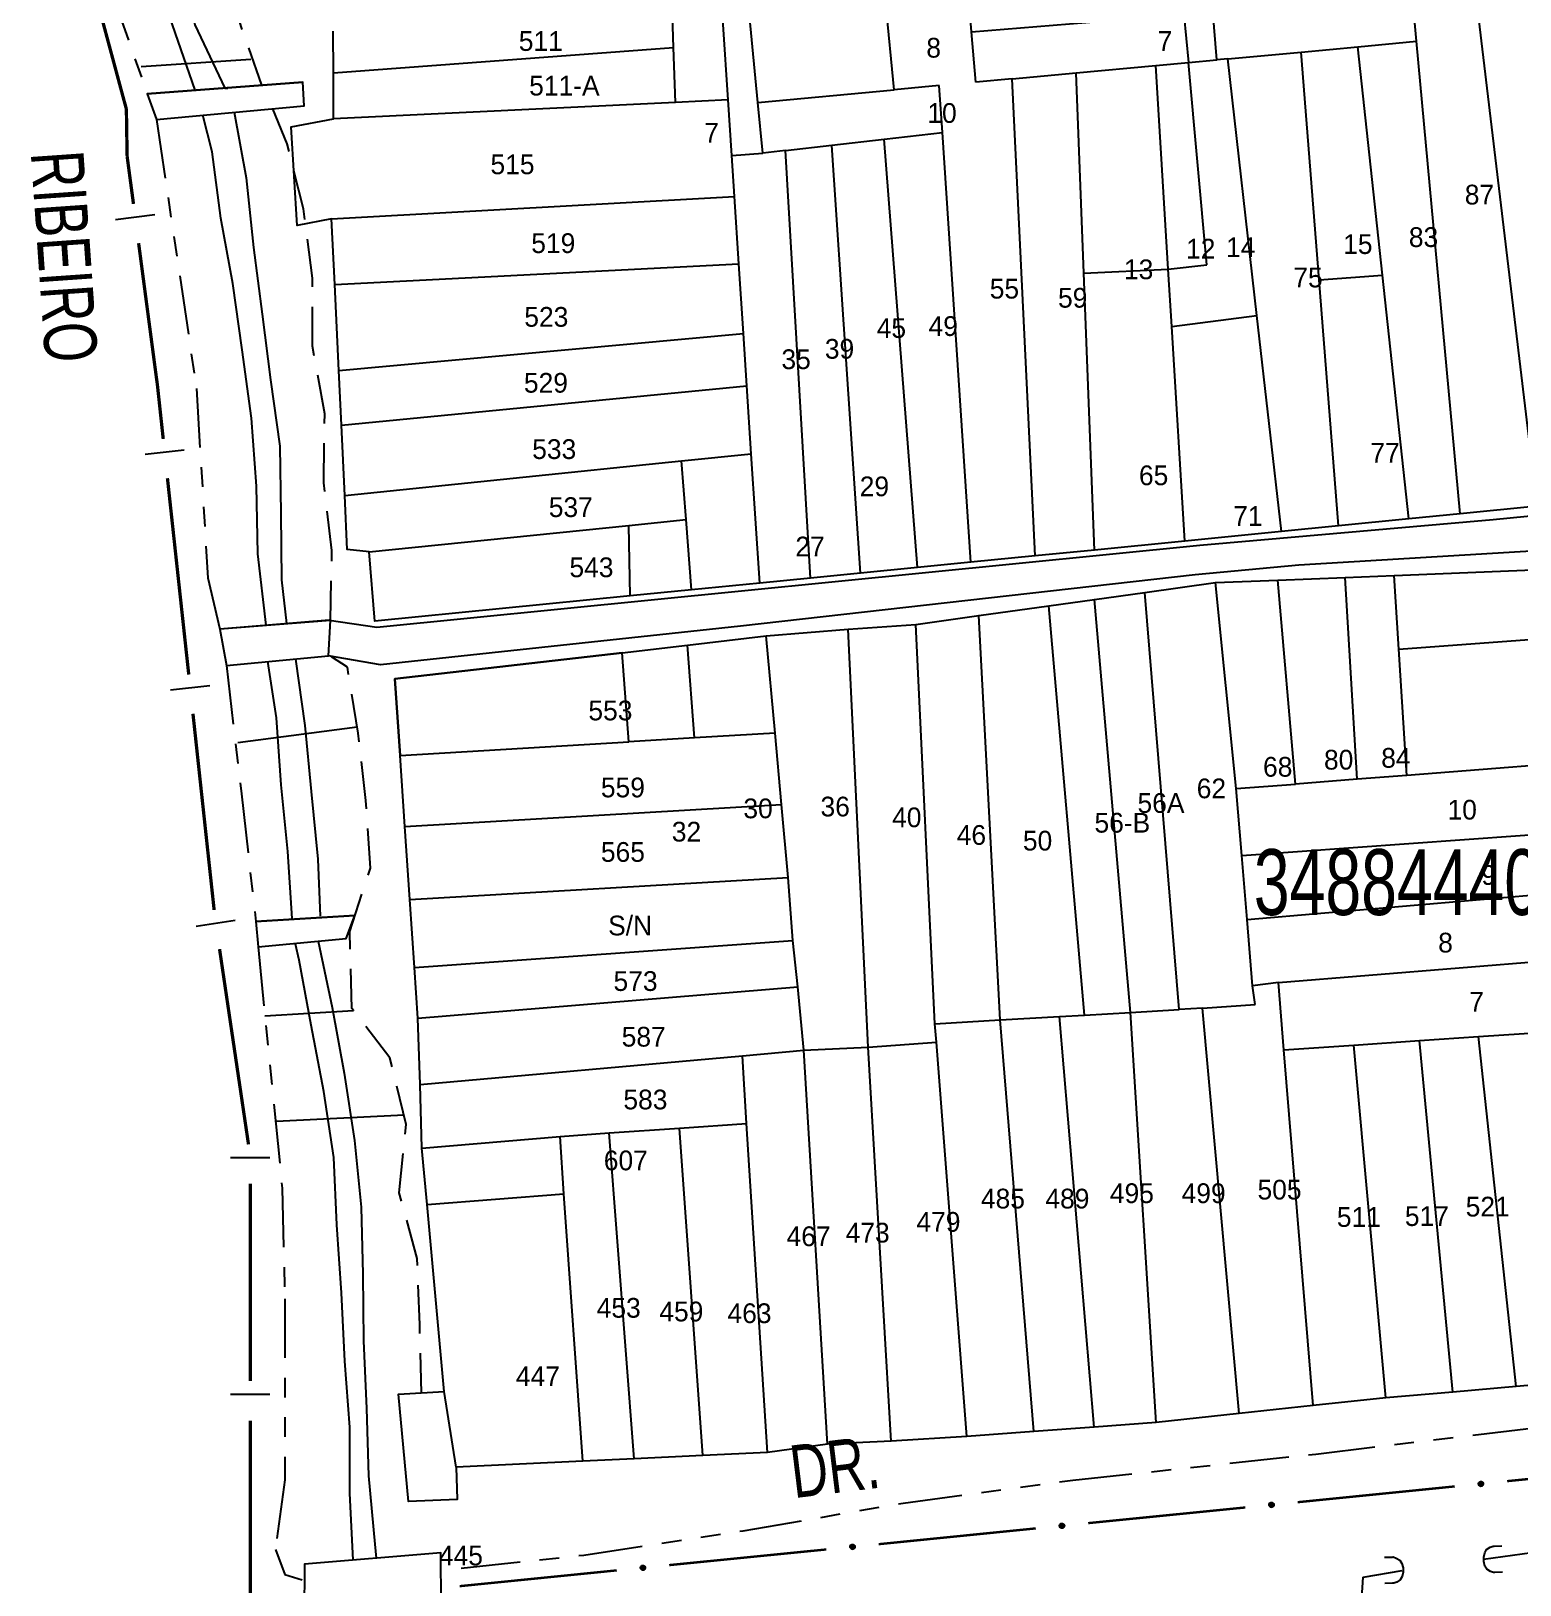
# Model space of a CAD drawing. Extents: x 203851 to 204958, y 4839055 to 4839989.
# Drawn here: x 204033.3 to 204146.5, y 4839282 to 4839400 of the extents above; entities that cross this region are included whole.
import ezdxf
from ezdxf.enums import TextEntityAlignment as Align

# ---------------------------------------------------------------- set-up
doc = ezdxf.new("R2010")
doc.units = 0
doc.header["$LTSCALE"] = 1.5
doc.header["$MEASUREMENT"] = 0
for name, pattern in [('TRACO_05', [11, 7, -1, 0.5, -1, 0.5, -1]), ('TRACO_15', [3, 2, -1]), ('TRACO_25', [8, 3, -1, 1, -1, 1, -1])]:
    doc.linetypes.add(name, pattern=pattern)
for name, color, linetype in [('CD_MALHA_LOTES', 7, 'CONTINUOUS'), ('CD_TXT_QUADRA', 2, 'CONTINUOUS'), ('HD-CURSO-PERENE', 170, 'CONTINUOUS'), ('HD-VALAS-DRENOS', 170, 'CONTINUOUS'), ('LM-LIM-SETORES-BAIRROS', 250, 'CONTINUOUS'), ('RU-QUADRA', 210, 'CONTINUOUS'), ('SV-BUEIRO-VALA', 7, 'CONTINUOUS'), ('SV-CAMINHO-TRILHA', 20, 'CONTINUOUS'), ('SV-EIXO-RUA-PAV', 20, 'CONTINUOUS'), ('SV-ESTIVAS', 7, 'CONTINUOUS'), ('SV-PONTE-BUEIRO', 251, 'CONTINUOUS'), ('SV-RUA-NAO-PAV', 7, 'CONTINUOUS'), ('SV-RUA-PAVIM', 7, 'CONTINUOUS'), ('SV-TXT-RUA-N-PAV', 7, 'CONTINUOUS'), ('SV-TXT-RUA-PAV', 7, 'CONTINUOUS'), ('Th_NmrPort', 1, 'CONTINUOUS')]:
    doc.layers.add(name, color=color, linetype=linetype)
doc.styles.add('ARIAL', font='ARIAL.SHX')

# ---------------------------------------------------------------- blocks, each defined once
blk = doc.blocks.new('COD120', base_point=(204091.84, 4839277.8))
at = {"layer": 'SV-PONTE-BUEIRO'}
blk.add_lwpolyline([(204090.84, 4839276.4), (204090.84, 4839276.983333), (204090.84, 4839277.070833), (204090.923333, 4839277.304167), (204091.09, 4839277.566667), (204091.34, 4839277.7125), (204091.673333, 4839277.8), (204092.006667, 4839277.8), (204092.34, 4839277.7125), (204092.59, 4839277.566667), (204092.756667, 4839277.304167), (204092.84, 4839277.070833), (204092.84, 4839276.983333), (204092.84, 4839276.4)], dxfattribs=at)

msp = doc.modelspace()

# ---------------------------------------------------------------- linework, layer by layer
at = {"layer": 'CD_MALHA_LOTES', "linetype": 'Continuous', "flags": 128}
for points in [[(204086.3, 4839394.81), (204085.55, 4839406.28)], [(204104.8, 4839399.98), (204104.57, 4839402.77)], [(204138.61, 4839399.26), (204138.27, 4839402.92)], [(204147.78, 4839363.93), (204143.06, 4839403.35)], [(204082.16, 4839398.79), (204082.05, 4839401.98)], [(204098.91, 4839395.58), (204098.29, 4839402.11)], [(204123.45, 4839397.85), (204123.14, 4839401.58)], [(204088.56, 4839394.62), (204087.92, 4839401.23)], [(204104.8, 4839399.98), (204120.93, 4839401.3)], [(204120.93, 4839401.3), (204121.29, 4839397.65)], [(204056.3, 4839396.87), (204056.29, 4839400.04)], [(204105.12, 4839396.16), (204104.8, 4839399.98)], [(204134.16, 4839398.84), (204138.61, 4839399.26)], [(204141.93, 4839363.35), (204138.61, 4839399.26)], [(204056.3, 4839396.87), (204082.16, 4839398.79)], [(204082.31, 4839394.61), (204082.16, 4839398.79)], [(204121.29, 4839397.65), (204123.45, 4839397.85)], [(204124.27, 4839397.93), (204123.45, 4839397.85)], [(204124.27, 4839397.93), (204129.85, 4839398.44)], [(204126.48, 4839378.43), (204124.27, 4839397.93)], [(204129.85, 4839398.44), (204134.16, 4839398.84)], [(204131.21, 4839381.13), (204129.85, 4839398.44)], [(204136.04, 4839381.48), (204134.16, 4839398.84)], [(204056.31, 4839393.36), (204056.3, 4839396.87)], [(204107.88, 4839396.41), (204112.74, 4839396.86)], [(204112.74, 4839396.86), (204118.81, 4839397.42)], [(204113.33, 4839381.63), (204112.74, 4839396.86)], [(204118.81, 4839397.42), (204121.29, 4839397.65)], [(204119.74, 4839381.94), (204118.81, 4839397.42)], [(204122.68, 4839382.28), (204121.29, 4839397.65)], [(204088.56, 4839394.62), (204098.91, 4839395.58)], [(204102.33, 4839395.9), (204098.91, 4839395.58)], [(204102.58, 4839392.33), (204102.33, 4839395.9)], [(204107.88, 4839396.41), (204105.12, 4839396.16)], [(204109.62, 4839360.16), (204107.88, 4839396.41)], [(204082.31, 4839394.61), (204056.31, 4839393.36)], [(204086.3, 4839394.81), (204082.31, 4839394.61)], [(204086.57, 4839390.59), (204086.3, 4839394.81)], [(204088.93, 4839390.76), (204088.56, 4839394.62)], [(204053.1, 4839392.75), (204056.31, 4839393.36)], [(204053.55, 4839385.26), (204053.1, 4839392.75)], [(204098.17, 4839391.82), (204102.58, 4839392.33)], [(204104.74, 4839359.67), (204102.58, 4839392.33)], [(204086.57, 4839390.59), (204088.93, 4839390.76)], [(204090.65, 4839390.96), (204088.93, 4839390.76)], [(204090.65, 4839390.96), (204094.18, 4839391.37)], [(204092.55, 4839358.47), (204090.65, 4839390.96)], [(204094.18, 4839391.37), (204098.17, 4839391.82)], [(204096.37, 4839358.85), (204094.18, 4839391.37)], [(204100.69, 4839359.27), (204098.17, 4839391.82)], [(204086.78, 4839387.47), (204086.57, 4839390.59)], [(204056.17, 4839385.77), (204086.78, 4839387.47)], [(204087.11, 4839382.36), (204086.78, 4839387.47)], [(204056.17, 4839385.77), (204053.55, 4839385.26)], [(204056.4, 4839380.77), (204056.17, 4839385.77)], [(204056.4, 4839380.77), (204087.11, 4839382.36)], [(204087.46, 4839377.05), (204087.11, 4839382.36)], [(204113.33, 4839381.63), (204119.74, 4839381.94)], [(204114.15, 4839360.6), (204113.33, 4839381.63)], [(204119.74, 4839381.94), (204122.68, 4839382.28)], [(204120.01, 4839377.58), (204119.74, 4839381.94)], [(204131.21, 4839381.13), (204136.04, 4839381.48)], [(204138.03, 4839362.97), (204136.04, 4839381.48)], [(204056.71, 4839374.24), (204056.4, 4839380.77)], [(204132.68, 4839362.44), (204131.21, 4839381.13)], [(204120.01, 4839377.58), (204126.48, 4839378.43)], [(204128.35, 4839362.01), (204126.48, 4839378.43)], [(204056.71, 4839374.24), (204087.46, 4839377.05)], [(204087.72, 4839373.08), (204087.46, 4839377.05)], [(204121, 4839361.28), (204120.01, 4839377.58)], [(204056.91, 4839370.08), (204056.71, 4839374.24)], [(204056.91, 4839370.08), (204087.72, 4839373.08)], [(204088.06, 4839367.92), (204087.72, 4839373.08)], [(204057.16, 4839364.75), (204056.91, 4839370.08)], [(204057.16, 4839364.75), (204082.75, 4839367.38)], [(204082.75, 4839367.38), (204088.06, 4839367.92)], [(204083.1, 4839362.91), (204082.75, 4839367.38)], [(204088.7, 4839358.09), (204088.06, 4839367.92)], [(204057.36, 4839360.64), (204057.16, 4839364.75)], [(204147.78, 4839363.93), (204141.93, 4839363.35)], [(204059.01, 4839360.47), (204078.76, 4839362.47)], [(204078.76, 4839362.47), (204083.1, 4839362.91)], [(204078.85, 4839357.11), (204078.76, 4839362.47)], [(204083.52, 4839357.57), (204083.1, 4839362.91)], [(204132.68, 4839362.44), (204128.35, 4839362.01)], [(204138.03, 4839362.97), (204132.68, 4839362.44)], [(204141.93, 4839363.35), (204138.03, 4839362.97)], [(204121, 4839361.28), (204114.15, 4839360.6)], [(204128.35, 4839362.01), (204121, 4839361.28)], [(204059.01, 4839360.47), (204057.36, 4839360.64)], [(204059.45, 4839355.19), (204059.01, 4839360.47)], [(204109.62, 4839360.16), (204104.74, 4839359.67)], [(204114.15, 4839360.6), (204109.62, 4839360.16)], [(204100.69, 4839359.27), (204096.37, 4839358.85)], [(204104.74, 4839359.67), (204100.69, 4839359.27)], [(204136.91, 4839358.67), (204153.69, 4839359.34)], [(204088.7, 4839358.09), (204083.52, 4839357.57)], [(204092.55, 4839358.47), (204088.7, 4839358.09)], [(204096.37, 4839358.85), (204092.55, 4839358.47)], [(204117.96, 4839357.38), (204123.33, 4839358.13)], [(204123.33, 4839358.13), (204128.08, 4839358.32)], [(204124.92, 4839342.48), (204123.33, 4839358.13)], [(204128.08, 4839358.32), (204133.18, 4839358.52)], [(204129.41, 4839342.82), (204128.08, 4839358.32)], [(204133.18, 4839358.52), (204136.91, 4839358.67)], [(204134.1, 4839343.18), (204133.18, 4839358.52)], [(204137.26, 4839353.08), (204136.91, 4839358.67)], [(204078.85, 4839357.11), (204059.45, 4839355.19)], [(204083.52, 4839357.57), (204078.85, 4839357.11)], [(204110.66, 4839356.36), (204114.13, 4839356.85)], [(204114.13, 4839356.85), (204117.96, 4839357.38)], [(204116.87, 4839325.47), (204114.13, 4839356.85)], [(204120.57, 4839325.69), (204117.96, 4839357.38)], [(204100.57, 4839354.95), (204105.36, 4839355.62)], [(204105.36, 4839355.62), (204110.66, 4839356.36)], [(204106.98, 4839324.9), (204105.36, 4839355.62)], [(204113.37, 4839325.27), (204110.66, 4839356.36)], [(204089.19, 4839354.07), (204095.42, 4839354.59)], [(204095.42, 4839354.59), (204100.57, 4839354.95)], [(204096.95, 4839322.83), (204095.42, 4839354.59)], [(204102.02, 4839324.61), (204100.57, 4839354.95)], [(204137.26, 4839353.08), (204154.01, 4839354.3)], [(204078.24, 4839352.8), (204083.21, 4839353.37)], [(204083.21, 4839353.37), (204089.19, 4839354.07)], [(204083.75, 4839346.33), (204083.21, 4839353.37)], [(204089.87, 4839346.69), (204089.19, 4839354.07)], [(204137.87, 4839343.47), (204137.26, 4839353.08)], [(204078.24, 4839352.8), (204060.98, 4839350.81)], [(204078.75, 4839346.03), (204078.24, 4839352.8)], [(204060.98, 4839350.81), (204061.37, 4839345)], [(204061.37, 4839345), (204078.75, 4839346.03)], [(204083.75, 4839346.33), (204078.75, 4839346.03)], [(204089.87, 4839346.69), (204083.75, 4839346.33)], [(204090.36, 4839341.27), (204089.87, 4839346.69)], [(204061.74, 4839339.59), (204061.37, 4839345)], [(204154.63, 4839344.79), (204137.87, 4839343.47)], [(204124.92, 4839342.48), (204129.41, 4839342.82)], [(204125.34, 4839337.39), (204124.92, 4839342.48)], [(204134.1, 4839343.18), (204129.41, 4839342.82)], [(204137.87, 4839343.47), (204134.1, 4839343.18)], [(204061.74, 4839339.59), (204090.36, 4839341.27)], [(204090.86, 4839335.72), (204090.36, 4839341.27)], [(204062.12, 4839334.06), (204061.74, 4839339.59)], [(204125.34, 4839337.39), (204154.96, 4839339.53)], [(204125.75, 4839332.53), (204125.34, 4839337.39)], [(204062.12, 4839334.06), (204090.86, 4839335.72)], [(204091.22, 4839330.93), (204090.86, 4839335.72)], [(204125.75, 4839332.53), (204155.25, 4839335.06)], [(204062.47, 4839328.89), (204062.12, 4839334.06)], [(204126.16, 4839327.49), (204125.75, 4839332.53)], [(204062.47, 4839328.89), (204091.22, 4839330.93)], [(204091.59, 4839327.42), (204091.22, 4839330.93)], [(204128.12, 4839327.73), (204155.58, 4839329.98)], [(204062.73, 4839325.02), (204062.47, 4839328.89)], [(204062.73, 4839325.02), (204091.59, 4839327.42)], [(204092.06, 4839322.59), (204091.59, 4839327.42)], [(204128.12, 4839327.73), (204126.16, 4839327.49)], [(204126.35, 4839326.06), (204126.16, 4839327.49)], [(204128.53, 4839322.63), (204128.12, 4839327.73)], [(204122.36, 4839325.79), (204126.35, 4839326.06)], [(204062.89, 4839319.99), (204062.73, 4839325.02)], [(204102.02, 4839324.61), (204106.98, 4839324.9)], [(204106.98, 4839324.9), (204111.49, 4839325.16)], [(204109.53, 4839293.62), (204106.98, 4839324.9)], [(204111.49, 4839325.16), (204113.37, 4839325.27)], [(204114.11, 4839293.96), (204111.49, 4839325.16)], [(204113.37, 4839325.27), (204116.87, 4839325.47)], [(204116.87, 4839325.47), (204120.57, 4839325.69)], [(204118.84, 4839294.31), (204116.87, 4839325.47)], [(204122.36, 4839325.79), (204120.57, 4839325.69)], [(204125.14, 4839294.99), (204122.36, 4839325.79)], [(204102.14, 4839323.21), (204102.02, 4839324.61)], [(204138.85, 4839323.33), (204143.33, 4839323.63)], [(204143.33, 4839323.63), (204148.34, 4839323.97)], [(204146.18, 4839297.04), (204143.33, 4839323.63)], [(204087.38, 4839322.17), (204092.06, 4839322.59)], [(204092.06, 4839322.59), (204096.95, 4839322.83)], [(204093.84, 4839292.66), (204092.06, 4839322.59)], [(204096.95, 4839322.83), (204102.14, 4839323.21)], [(204098.69, 4839292.9), (204096.95, 4839322.83)], [(204104.44, 4839293.25), (204102.14, 4839323.21)], [(204128.53, 4839322.63), (204133.85, 4839322.99)], [(204130.75, 4839295.59), (204128.53, 4839322.63)], [(204133.85, 4839322.99), (204138.85, 4839323.33)], [(204136.28, 4839296.19), (204133.85, 4839322.99)], [(204141.38, 4839296.62), (204138.85, 4839323.33)], [(204062.89, 4839319.99), (204087.38, 4839322.17)], [(204087.7, 4839317.03), (204087.38, 4839322.17)], [(204063.03, 4839315.16), (204062.89, 4839319.99)], [(204077.25, 4839316.31), (204082.61, 4839316.68)], [(204082.61, 4839316.68), (204087.7, 4839317.03)], [(204084.38, 4839291.8), (204082.61, 4839316.68)], [(204089.29, 4839292.03), (204087.7, 4839317.03)], [(204063.03, 4839315.16), (204073.53, 4839316.05)], [(204073.53, 4839316.05), (204077.25, 4839316.31)], [(204073.81, 4839311.68), (204073.53, 4839316.05)], [(204079.15, 4839291.55), (204077.25, 4839316.31)], [(204063.43, 4839310.87), (204063.03, 4839315.16)], [(204063.43, 4839310.87), (204073.81, 4839311.68)], [(204075.25, 4839291.37), (204073.81, 4839311.68)], [(204064.73, 4839296.67), (204063.43, 4839310.87)], [(204061.24, 4839296.46), (204064.73, 4839296.67)], [(204062.02, 4839288.31), (204061.24, 4839296.46)], [(204065.62, 4839290.92), (204064.73, 4839296.67)], [(204141.38, 4839296.62), (204136.28, 4839296.19)], [(204146.18, 4839297.04), (204141.38, 4839296.62)], [(204150.57, 4839297.42), (204146.18, 4839297.04)], [(204130.75, 4839295.59), (204125.14, 4839294.99)], [(204136.28, 4839296.19), (204130.75, 4839295.59)], [(204114.11, 4839293.96), (204109.53, 4839293.62)], [(204118.84, 4839294.31), (204114.11, 4839293.96)], [(204125.14, 4839294.99), (204118.84, 4839294.31)], [(204098.69, 4839292.9), (204093.84, 4839292.66)], [(204104.44, 4839293.25), (204098.69, 4839292.9)], [(204109.53, 4839293.62), (204104.44, 4839293.25)], [(204084.38, 4839291.8), (204079.15, 4839291.55)], [(204089.29, 4839292.03), (204084.38, 4839291.8)], [(204093.84, 4839292.66), (204089.29, 4839292.03)], [(204075.25, 4839291.37), (204065.62, 4839290.92)], [(204065.62, 4839290.92), (204065.7, 4839288.46)], [(204079.15, 4839291.55), (204075.25, 4839291.37)], [(204065.7, 4839288.46), (204062.02, 4839288.31)]]:
    msp.add_lwpolyline(points, dxfattribs=at)
at = {"layer": 'HD-CURSO-PERENE', "linetype": 'Continuous'}
for points in [[(204036.81, 4839439, 2.5), (204040.13, 4839435.25, 2.5), (204042.32, 4839431.52, 2.5), (204042.36, 4839426.42, 2.5), (204042.66, 4839421.03, 2.5), (204042.8, 4839415.75, 2.5), (204043.62, 4839410.75, 2.5), (204044.71, 4839405.58, 2.5), (204045.77, 4839400.51, 2.5), (204048.05, 4839395.71, 2.5), (204048.27, 4839395.71, 2.5)], [(204045.8, 4839395.54, 2.5), (204044.08, 4839400.5, 2.5), (204042.52, 4839405.29, 2.5), (204041.89, 4839410.3, 2.5), (204041.25, 4839415.46, 2.5), (204040.82, 4839420.71, 2.5), (204040.56, 4839425.81, 2.5), (204040.03, 4839430.97, 2.5), (204038.96, 4839433.97, 2.5), (204036.92, 4839435.84, 2.5)], [(204051.19, 4839354.89, 2.37), (204050.56, 4839360.32, 2.37), (204050.47, 4839365.45, 2.37), (204050.08, 4839370.62, 2.37), (204049.36, 4839375.82, 2.37), (204048.65, 4839380.85, 2.37), (204047.75, 4839385.83, 2.37), (204047.09, 4839390.86, 2.37), (204046.37, 4839393.65, 2.37)], [(204048.76, 4839393.87, 2.37), (204049.67, 4839388.88, 2.37), (204050.23, 4839383.59, 2.37), (204050.89, 4839378.52, 2.37), (204051.51, 4839373.54, 2.37), (204052.23, 4839368.5, 2.37), (204052.3, 4839363.37, 2.37), (204052.36, 4839358.33, 2.37), (204052.75, 4839355.01, 2.37)], [(204053.17, 4839332.6, 2.37), (204052.85, 4839337.7, 2.37), (204052.34, 4839342.75, 2.37), (204051.97, 4839347.86, 2.37), (204051.33, 4839352.13, 2.37)], [(204053.41, 4839352.32, 2.37), (204054.14, 4839347.27, 2.37), (204054.61, 4839342.25, 2.37), (204055.13, 4839337.1, 2.37), (204055.29, 4839332.77, 2.37)], [(204057.8, 4839283.88, 2.37), (204057.54, 4839288.9, 2.37), (204057.55, 4839293.96, 2.37), (204057.16, 4839298.96, 2.37), (204056.91, 4839304.17, 2.37), (204056.57, 4839309.33, 2.37), (204056.33, 4839314.45, 2.37), (204055.57, 4839319.45, 2.37), (204054.6, 4839324.5, 2.37), (204053.7, 4839329.45, 2.37), (204053.43, 4839330.66, 2.37)], [(204055.14, 4839330.87, 2.37), (204056.2, 4839325.84, 2.37), (204057.13, 4839320.85, 2.37), (204057.91, 4839315.74, 2.37), (204058.42, 4839310.67, 2.37), (204058.53, 4839305.58, 2.37), (204058.59, 4839300.52, 2.37), (204058.83, 4839295.37, 2.37), (204058.97, 4839290.26, 2.37), (204059.44, 4839285.07, 2.37), (204059.56, 4839283.99, 2.37)]]:
    msp.add_polyline3d(points, dxfattribs=at)
at = {"layer": 'HD-VALAS-DRENOS', "linetype": 'TRACO_05'}
for points in [[(204143.71, 4839283.93, 3.12), (204148.84, 4839284.62, 3.12), (204153.66, 4839283.06, 3.12), (204155.55, 4839283.12, 3.12)], [(204134.38, 4839279.8, 3.12), (204134.56, 4839282.55, 3.12), (204137.51, 4839283.07, 3.12)]]:
    msp.add_polyline3d(points, dxfattribs=at)
at = {"layer": 'LM-LIM-SETORES-BAIRROS', "const_width": 0.25}
for points in [[(204038.55, 4839401.59), (204040.37, 4839394.84)], [(204040.37, 4839394.84), (204040.57, 4839394.11)], [(204040.57, 4839394.11), (204040.62, 4839390.86)], [(204040.62, 4839390.86), (204040.63, 4839390.49)], [(204040.63, 4839390.49), (204041.11, 4839386.9)], [(204041.5, 4839383.92), (204042.81, 4839374.01)], [(204042.81, 4839374.01), (204042.93, 4839373.13)], [(204042.93, 4839373.13), (204043.37, 4839369.04)], [(204043.69, 4839366.06), (204045.31, 4839351.14)], [(204045.63, 4839348.16), (204047.24, 4839333.25)], [(204047.65, 4839330.28), (204049.85, 4839315.44)], [(204049.98, 4839312.45), (204049.98, 4839297.45)], [(204049.98, 4839294.45), (204049.98, 4839280.45)]]:
    msp.add_lwpolyline(points, dxfattribs=at)
at = {"layer": 'LM-LIM-SETORES-BAIRROS'}
for points in [[(204039.75, 4839385.71), (204042.72, 4839386.1)], [(204041.99, 4839367.88), (204044.97, 4839368.21)], [(204043.92, 4839349.99), (204046.91, 4839350.31)], [(204045.87, 4839332.03), (204048.84, 4839332.48)], [(204048.48, 4839314.45), (204051.48, 4839314.45)], [(204048.48, 4839296.45), (204051.48, 4839296.45)]]:
    msp.add_lwpolyline(points, dxfattribs=at)
at = {"layer": 'RU-QUADRA', "linetype": 'Continuous', "flags": 128}
for points in [[(204120.93, 4839401.3), (204121.29, 4839397.65), (204123.45, 4839397.85), (204123.14, 4839401.58)], [(204147.78, 4839363.93), (204141.93, 4839363.35), (204138.03, 4839362.97), (204132.68, 4839362.44), (204128.35, 4839362.01), (204121, 4839361.28), (204114.15, 4839360.6), (204109.62, 4839360.16), (204104.74, 4839359.67), (204100.69, 4839359.27), (204096.37, 4839358.85), (204092.55, 4839358.47), (204088.7, 4839358.09), (204083.52, 4839357.57), (204078.85, 4839357.11), (204059.45, 4839355.19), (204059.01, 4839360.47), (204057.36, 4839360.64), (204057.16, 4839364.75), (204056.91, 4839370.08), (204056.71, 4839374.24), (204056.4, 4839380.77), (204056.17, 4839385.77), (204053.55, 4839385.26), (204053.1, 4839392.75), (204056.31, 4839393.36), (204056.3, 4839396.87), (204056.29, 4839400.04)], [(204150.57, 4839297.42), (204146.18, 4839297.04), (204141.38, 4839296.62), (204136.28, 4839296.19), (204130.75, 4839295.59), (204125.14, 4839294.99), (204118.84, 4839294.31), (204114.11, 4839293.96), (204109.53, 4839293.62), (204104.44, 4839293.25), (204098.69, 4839292.9), (204093.84, 4839292.66), (204089.29, 4839292.03), (204084.38, 4839291.8), (204079.15, 4839291.55), (204075.25, 4839291.37), (204065.62, 4839290.92), (204065.7, 4839288.46), (204062.02, 4839288.31), (204061.24, 4839296.46), (204064.73, 4839296.67), (204063.43, 4839310.87), (204063.03, 4839315.16), (204062.89, 4839319.99), (204062.73, 4839325.02), (204062.47, 4839328.89), (204062.12, 4839334.06), (204061.74, 4839339.59), (204061.37, 4839345), (204060.98, 4839350.81), (204078.24, 4839352.8), (204083.21, 4839353.37), (204089.19, 4839354.07), (204095.42, 4839354.59), (204100.57, 4839354.95), (204105.36, 4839355.62), (204110.66, 4839356.36), (204114.13, 4839356.85), (204117.96, 4839357.38), (204123.33, 4839358.13), (204128.08, 4839358.32), (204133.18, 4839358.52), (204136.91, 4839358.67), (204153.69, 4839359.34)]]:
    msp.add_lwpolyline(points, dxfattribs=at)
at = {"layer": 'SV-CAMINHO-TRILHA', "linetype": 'TRACO_15'}
for points in [[(204050.86, 4839395.92, 3.83), (204049.16, 4839400.78, 3.83), (204047.01, 4839407.88, 3.83)], [(204056.08, 4839355.26, 3.83), (204056.19, 4839360.57, 3.83), (204055.57, 4839365.72, 3.83), (204055.64, 4839370.94, 3.83), (204054.72, 4839376.09, 3.83), (204054.71, 4839381.26, 3.83), (204054.04, 4839386.52, 3.83), (204052.78, 4839391.47, 3.83), (204051.69, 4839394.14, 3.83)], [(204063.01, 4839296.57, 3.83), (204062.86, 4839301.75, 3.83), (204062.68, 4839306.78, 3.83), (204061.31, 4839311.75, 3.83), (204061.84, 4839316.96, 3.83), (204060.59, 4839322.01, 3.83), (204057.71, 4839325.77, 3.83), (204057.54, 4839331.61, 3.83), (204059.12, 4839336.44, 3.83), (204058.77, 4839341.56, 3.83), (204058.18, 4839346.69, 3.83), (204057.37, 4839351.69, 3.83), (204056.17, 4839352.48, 3.83)]]:
    msp.add_polyline3d(points, dxfattribs=at)
at = {"layer": 'SV-EIXO-RUA-PAV', "const_width": 0.18}
for points in [[(204145.5, 4839289.85), (204157.44, 4839291.04)], [(204129.58, 4839288.25), (204141.52, 4839289.45)], [(204113.66, 4839286.66), (204125.6, 4839287.85)], [(204097.74, 4839285.06), (204109.68, 4839286.26)], [(204081.82, 4839283.47), (204093.76, 4839284.66)], [(204065.9, 4839281.87), (204077.84, 4839283.07)]]:
    msp.add_lwpolyline(points, dxfattribs=at)
at = {"layer": 'SV-EIXO-RUA-PAV'}
for points in [[(204143.36, 4839289.74), (204143.39, 4839289.78), (204143.42, 4839289.81), (204143.46, 4839289.82), (204143.49, 4839289.83), (204143.53, 4839289.83), (204143.56, 4839289.82), (204143.6, 4839289.8), (204143.64, 4839289.77), (204143.66, 4839289.74), (204143.68, 4839289.7), (204143.69, 4839289.67), (204143.69, 4839289.63), (204143.68, 4839289.6), (204143.66, 4839289.56), (204143.63, 4839289.52), (204143.59, 4839289.5), (204143.56, 4839289.48), (204143.53, 4839289.48), (204143.49, 4839289.48), (204143.45, 4839289.48), (204143.42, 4839289.5), (204143.38, 4839289.53), (204143.35, 4839289.57), (204143.34, 4839289.6), (204143.33, 4839289.63), (204143.33, 4839289.67), (204143.34, 4839289.71), (204143.36, 4839289.74)], [(204127.44, 4839288.15), (204127.47, 4839288.19), (204127.5, 4839288.21), (204127.54, 4839288.23), (204127.57, 4839288.23), (204127.61, 4839288.23), (204127.64, 4839288.23), (204127.68, 4839288.21), (204127.72, 4839288.18), (204127.74, 4839288.14), (204127.76, 4839288.11), (204127.77, 4839288.07), (204127.77, 4839288.04), (204127.76, 4839288), (204127.74, 4839287.96), (204127.71, 4839287.93), (204127.67, 4839287.9), (204127.64, 4839287.89), (204127.61, 4839287.88), (204127.57, 4839287.88), (204127.53, 4839287.89), (204127.5, 4839287.91), (204127.46, 4839287.94), (204127.43, 4839287.97), (204127.42, 4839288), (204127.41, 4839288.04), (204127.41, 4839288.07), (204127.42, 4839288.11), (204127.44, 4839288.15)], [(204111.52, 4839286.55), (204111.55, 4839286.59), (204111.58, 4839286.62), (204111.62, 4839286.63), (204111.65, 4839286.64), (204111.69, 4839286.64), (204111.72, 4839286.63), (204111.76, 4839286.61), (204111.8, 4839286.58), (204111.82, 4839286.55), (204111.84, 4839286.51), (204111.85, 4839286.48), (204111.85, 4839286.44), (204111.84, 4839286.41), (204111.82, 4839286.37), (204111.79, 4839286.33), (204111.75, 4839286.31), (204111.72, 4839286.29), (204111.68, 4839286.29), (204111.65, 4839286.29), (204111.61, 4839286.29), (204111.58, 4839286.31), (204111.54, 4839286.34), (204111.51, 4839286.38), (204111.5, 4839286.41), (204111.49, 4839286.44), (204111.49, 4839286.48), (204111.5, 4839286.52), (204111.52, 4839286.55)], [(204095.6, 4839284.96), (204095.63, 4839285), (204095.66, 4839285.02), (204095.7, 4839285.04), (204095.73, 4839285.04), (204095.77, 4839285.04), (204095.8, 4839285.04), (204095.84, 4839285.02), (204095.88, 4839284.99), (204095.9, 4839284.95), (204095.92, 4839284.92), (204095.92, 4839284.88), (204095.92, 4839284.85), (204095.92, 4839284.81), (204095.9, 4839284.77), (204095.87, 4839284.74), (204095.83, 4839284.71), (204095.8, 4839284.7), (204095.76, 4839284.69), (204095.73, 4839284.69), (204095.69, 4839284.7), (204095.66, 4839284.72), (204095.62, 4839284.75), (204095.59, 4839284.78), (204095.58, 4839284.81), (204095.57, 4839284.85), (204095.57, 4839284.88), (204095.58, 4839284.92), (204095.6, 4839284.96)], [(204079.68, 4839283.36), (204079.71, 4839283.4), (204079.74, 4839283.43), (204079.78, 4839283.44), (204079.81, 4839283.45), (204079.84, 4839283.45), (204079.88, 4839283.44), (204079.92, 4839283.42), (204079.96, 4839283.39), (204079.98, 4839283.36), (204080, 4839283.32), (204080, 4839283.29), (204080, 4839283.25), (204080, 4839283.22), (204079.98, 4839283.18), (204079.95, 4839283.14), (204079.91, 4839283.12), (204079.88, 4839283.1), (204079.84, 4839283.1), (204079.81, 4839283.1), (204079.77, 4839283.1), (204079.73, 4839283.12), (204079.7, 4839283.15), (204079.67, 4839283.19), (204079.66, 4839283.22), (204079.65, 4839283.25), (204079.65, 4839283.29), (204079.66, 4839283.33), (204079.68, 4839283.36)]]:
    msp.add_lwpolyline(points, close=True, dxfattribs=at)
for points in [[(204143.33, 4839289.67), (204143.66, 4839289.74)], [(204143.33, 4839289.63), (204143.68, 4839289.7)], [(204143.34, 4839289.71), (204143.64, 4839289.77)], [(204143.34, 4839289.69), (204143.65, 4839289.76)], [(204143.34, 4839289.65), (204143.67, 4839289.72)], [(204143.34, 4839289.62), (204143.68, 4839289.68)], [(204143.34, 4839289.6), (204143.69, 4839289.67)], [(204143.35, 4839289.72), (204143.62, 4839289.79)], [(204143.35, 4839289.58), (204143.68, 4839289.65)], [(204143.35, 4839289.57), (204143.69, 4839289.63)], [(204143.36, 4839289.74), (204143.6, 4839289.8)], [(204143.37, 4839289.55), (204143.68, 4839289.61)], [(204143.38, 4839289.76), (204143.57, 4839289.81)], [(204143.38, 4839289.53), (204143.68, 4839289.6)], [(204143.39, 4839289.78), (204143.56, 4839289.82)], [(204143.4, 4839289.52), (204143.67, 4839289.58)], [(204143.41, 4839289.8), (204143.54, 4839289.82)], [(204143.42, 4839289.81), (204143.53, 4839289.83)], [(204143.42, 4839289.5), (204143.66, 4839289.56)], [(204143.44, 4839289.5), (204143.64, 4839289.54)], [(204143.45, 4839289.48), (204143.63, 4839289.52)], [(204143.48, 4839289.48), (204143.61, 4839289.51)], [(204143.49, 4839289.48), (204143.59, 4839289.5)], [(204127.41, 4839288.07), (204127.74, 4839288.14)], [(204127.41, 4839288.04), (204127.76, 4839288.11)], [(204127.42, 4839288.11), (204127.72, 4839288.18)], [(204127.42, 4839288.09), (204127.73, 4839288.16)], [(204127.42, 4839288.06), (204127.75, 4839288.13)], [(204127.42, 4839288.02), (204127.76, 4839288.09)], [(204127.42, 4839288), (204127.77, 4839288.07)], [(204127.43, 4839288.13), (204127.7, 4839288.19)], [(204127.43, 4839287.99), (204127.76, 4839288.06)], [(204127.43, 4839287.97), (204127.77, 4839288.04)], [(204127.44, 4839288.15), (204127.68, 4839288.21)], [(204127.45, 4839288.17), (204127.65, 4839288.22)], [(204127.47, 4839288.19), (204127.64, 4839288.23)], [(204127.49, 4839288.2), (204127.61, 4839288.23)], [(204127.5, 4839288.21), (204127.61, 4839288.23)], [(204127.45, 4839287.95), (204127.76, 4839288.02)], [(204127.46, 4839287.94), (204127.76, 4839288)], [(204127.48, 4839287.92), (204127.75, 4839287.98)], [(204127.5, 4839287.91), (204127.74, 4839287.96)], [(204127.52, 4839287.9), (204127.72, 4839287.94)], [(204127.53, 4839287.89), (204127.71, 4839287.93)], [(204127.56, 4839287.89), (204127.68, 4839287.91)], [(204127.57, 4839287.88), (204127.67, 4839287.9)], [(204111.49, 4839286.48), (204111.82, 4839286.55)], [(204111.49, 4839286.44), (204111.84, 4839286.51)], [(204111.5, 4839286.52), (204111.8, 4839286.58)], [(204111.5, 4839286.5), (204111.81, 4839286.57)], [(204111.5, 4839286.46), (204111.83, 4839286.53)], [(204111.5, 4839286.43), (204111.84, 4839286.49)], [(204111.5, 4839286.41), (204111.85, 4839286.48)], [(204111.51, 4839286.53), (204111.78, 4839286.6)], [(204111.51, 4839286.39), (204111.84, 4839286.46)], [(204111.51, 4839286.38), (204111.85, 4839286.44)], [(204111.52, 4839286.55), (204111.76, 4839286.61)], [(204111.53, 4839286.57), (204111.73, 4839286.62)], [(204111.53, 4839286.36), (204111.84, 4839286.42)], [(204111.54, 4839286.34), (204111.84, 4839286.41)], [(204111.55, 4839286.59), (204111.72, 4839286.63)], [(204111.56, 4839286.33), (204111.82, 4839286.39)], [(204111.57, 4839286.61), (204111.69, 4839286.63)], [(204111.58, 4839286.62), (204111.69, 4839286.64)], [(204111.58, 4839286.31), (204111.82, 4839286.37)], [(204111.6, 4839286.31), (204111.8, 4839286.35)], [(204111.61, 4839286.29), (204111.79, 4839286.33)], [(204111.64, 4839286.29), (204111.76, 4839286.32)], [(204111.65, 4839286.29), (204111.75, 4839286.31)], [(204095.57, 4839284.88), (204095.9, 4839284.95)], [(204095.57, 4839284.85), (204095.92, 4839284.92)], [(204095.58, 4839284.92), (204095.88, 4839284.99)], [(204095.58, 4839284.9), (204095.89, 4839284.97)], [(204095.58, 4839284.87), (204095.91, 4839284.94)], [(204095.58, 4839284.83), (204095.92, 4839284.9)], [(204095.58, 4839284.81), (204095.92, 4839284.88)], [(204095.59, 4839284.94), (204095.85, 4839285)], [(204095.59, 4839284.8), (204095.92, 4839284.87)], [(204095.59, 4839284.78), (204095.92, 4839284.85)], [(204095.6, 4839284.96), (204095.84, 4839285.02)], [(204095.61, 4839284.98), (204095.81, 4839285.03)], [(204095.61, 4839284.76), (204095.92, 4839284.83)], [(204095.62, 4839284.75), (204095.92, 4839284.81)], [(204095.63, 4839285), (204095.8, 4839285.04)], [(204095.64, 4839284.73), (204095.9, 4839284.79)], [(204095.65, 4839285.01), (204095.77, 4839285.04)], [(204095.66, 4839285.02), (204095.77, 4839285.04)], [(204095.66, 4839284.72), (204095.9, 4839284.77)], [(204095.68, 4839284.71), (204095.88, 4839284.75)], [(204095.69, 4839284.7), (204095.87, 4839284.74)], [(204095.72, 4839284.7), (204095.84, 4839284.72)], [(204095.73, 4839284.69), (204095.83, 4839284.71)], [(204079.65, 4839283.29), (204079.98, 4839283.36)], [(204079.65, 4839283.25), (204080, 4839283.32)], [(204079.66, 4839283.33), (204079.96, 4839283.39)], [(204079.66, 4839283.31), (204079.97, 4839283.38)], [(204079.66, 4839283.27), (204079.98, 4839283.34)], [(204079.67, 4839283.34), (204079.93, 4839283.41)], [(204079.68, 4839283.36), (204079.92, 4839283.42)], [(204079.69, 4839283.38), (204079.89, 4839283.43)], [(204079.71, 4839283.4), (204079.88, 4839283.44)], [(204079.73, 4839283.42), (204079.85, 4839283.44)], [(204079.74, 4839283.43), (204079.84, 4839283.45)], [(204079.66, 4839283.24), (204080, 4839283.3)], [(204079.66, 4839283.22), (204080, 4839283.29)], [(204079.67, 4839283.2), (204080, 4839283.27)], [(204079.67, 4839283.19), (204080, 4839283.25)], [(204079.69, 4839283.17), (204080, 4839283.23)], [(204079.7, 4839283.15), (204080, 4839283.22)], [(204079.72, 4839283.14), (204079.98, 4839283.2)], [(204079.73, 4839283.12), (204079.98, 4839283.18)], [(204079.76, 4839283.12), (204079.96, 4839283.16)], [(204079.77, 4839283.1), (204079.95, 4839283.14)], [(204079.8, 4839283.1), (204079.92, 4839283.13)], [(204079.81, 4839283.1), (204079.91, 4839283.12)]]:
    msp.add_lwpolyline(points, dxfattribs=at)
at = {"layer": 'SV-ESTIVAS', "linetype": 'Continuous'}
for points in [[(204041.7, 4839397.35, 3.83), (204050.02, 4839397.89, 3.83)], [(204049.04, 4839345.97, 3.83), (204058.1, 4839347.16, 3.83)], [(204051.08, 4839325.21, 3.83), (204057.83, 4839325.62, 3.83)], [(204061.67, 4839317.65, 3.82), (204051.99, 4839317.18, 3.84)]]:
    msp.add_polyline3d(points, dxfattribs=at)
at = {"layer": 'SV-PONTE-BUEIRO', "linetype": 'Continuous'}
for points in [[(204042.86, 4839393.32, 4.36), (204054.07, 4839394.36, 4.35), (204053.97, 4839396.15, 4.35), (204042.15, 4839395.27, 4.35)], [(204048.17, 4839351.84, 4.22), (204055.93, 4839352.56, 4.2), (204056.08, 4839355.26, 4.2), (204047.67, 4839354.6, 4.2)], [(204050.58, 4839330.44, 3.62), (204057.26, 4839331.08, 3.62), (204057.94, 4839332.82, 3.62), (204050.41, 4839332.38, 3.62)], [(204064.5, 4839280.51, 4.08), (204064.46, 4839284.4, 4.08), (204054.11, 4839283.53, 4.08), (204054.08, 4839279.63, 4.08), (204054.28, 4839275.98, 3.97), (204064.89, 4839276.9, 3.97)]]:
    msp.add_polyline3d(points, close=True, dxfattribs=at)
for points in [[(204042.15, 4839395.27, 4.35), (204053.97, 4839396.15, 4.35)], [(204055.97, 4839355.28, 4.2), (204047.67, 4839354.6, 4.2)], [(204050.41, 4839332.38, 3.62), (204057.94, 4839332.82, 3.62)]]:
    msp.add_polyline3d(points, dxfattribs=at)
at = {"layer": 'SV-RUA-NAO-PAV', "linetype": 'TRACO_25'}
for points in [[(204035.51, 4839433.08, 4.47), (204035.78, 4839428, 4.48), (204036.6, 4839416.44, 4.4), (204039.23, 4839403.6, 4.23), (204042.15, 4839395.27, 4.18)], [(204042.86, 4839393.32, 4.27), (204045.89, 4839372.88, 4.11), (204046.76, 4839358.5, 4.05), (204047.67, 4839354.6, 4.06)], [(204055.97, 4839355.28, 4.2), (204059.61, 4839354.74, 4.2)], [(204048.17, 4839351.84, 4.06), (204049.31, 4839342.07, 3.77), (204050.41, 4839332.38, 3.75)], [(204059.87, 4839351.87, 4.22), (204055.93, 4839352.56, 4.22)], [(204050.58, 4839330.44, 3.75), (204052.41, 4839312.12, 3.73), (204052.62, 4839303.71, 3.66), (204052.6, 4839289.96, 3.66), (204051.9, 4839284.66, 3.66)], [(204066.01, 4839283.23, 4.27), (204075.33, 4839284.23, 4.07), (204087.43, 4839286.08, 3.98), (204099.6, 4839288.18, 3.94), (204112.5, 4839289.93, 3.94), (204130.97, 4839291.91, 3.92), (204157.81, 4839295.13, 3.66)], [(204051.9, 4839284.66, 3.66), (204052.61, 4839282.75, 3.87), (204053.93, 4839282.36, 4.09)]]:
    msp.add_polyline3d(points, dxfattribs=at)
at = {"layer": 'SV-RUA-PAVIM', "linetype": 'Continuous'}
for points in [[(204059.61, 4839354.74, 4.2), (204122.15, 4839360.97, 3.94), (204144.44, 4839362.91, 4.48), (204153.73, 4839363.84, 4.48), (204154.86, 4839363.83, 4.48), (204155.69, 4839362.83, 4.48), (204156.01, 4839361.37, 4.48), (204156.12, 4839356.63, 4.48), (204156.45, 4839346.48, 4.28), (204158.56, 4839317.19, 4), (204159.96, 4839302.38, 4.04), (204160.47, 4839297.26, 4.04), (204161.97, 4839295.94, 4.04)], [(204157.81, 4839295.13, 4.29), (204158.96, 4839296.64, 4.34), (204156.19, 4839330.75, 3.92), (204154.1, 4839359.11, 3.91), (204153.78, 4839360.57, 3.91), (204152.8, 4839360.84, 3.91), (204152.79, 4839360.84, 3.91), (204129.67, 4839359.46, 4.47), (204121.8, 4839358.73, 4.47), (204087.25, 4839354.81, 4.46), (204059.87, 4839351.87, 4.22)]]:
    msp.add_polyline3d(points, dxfattribs=at)

# ---------------------------------------------------------------- block references
at = {"layer": 'SV-BUEIRO-VALA'}
for p, rotation in [((204143.72, 4839283.9, 3.12), 91), ((204137.59, 4839283.1, 3.12), 271)]:
    msp.add_blockref('COD120', p, dxfattribs=dict(at, rotation=rotation))

# ---------------------------------------------------------------- texts
at = {"layer": 'CD_TXT_QUADRA', "style": 'ARIAL', "width": 0.7}
msp.add_text('348844409', height=5, dxfattribs=at).set_placement((204126.25, 4839332.87))
at = {"layer": 'SV-TXT-RUA-N-PAV', "style": 'ARIAL', "width": 0.7}
msp.add_text('DR.', height=4, rotation=7, dxfattribs=at).set_placement((204091.3, 4839288.55))
at = {"layer": 'SV-TXT-RUA-PAV', "style": 'ARIAL', "width": 0.7}
msp.add_text('RIBEIRO', height=4, rotation=274, dxfattribs=at).set_placement((204033.3, 4839390.79))
at = {"layer": 'Th_NmrPort', "color": 1}
for s, p in [('511', (204070.39, 4839399.28)), ('8', (204101.36, 4839398.77)), ('7', (204118.94, 4839399.28)), ('511-A', (204071.18, 4839395.89)), ('10', (204101.44, 4839393.81)), ('7', (204084.48, 4839392.3)), ('515', (204068.24, 4839389.91)), ('87', (204142.28, 4839387.61)), ('83', (204138.03, 4839384.38)), ('519', (204071.34, 4839383.92)), ('12', (204121.1, 4839383.5)), ('14', (204124.14, 4839383.61)), ('15', (204133.04, 4839383.85)), ('13', (204116.38, 4839381.93)), ('75', (204129.25, 4839381.31)), ('55', (204106.18, 4839380.46)), ('59', (204111.37, 4839379.77)), ('523', (204070.81, 4839378.32)), ('45', (204097.59, 4839377.47)), ('49', (204101.53, 4839377.62)), ('39', (204093.65, 4839375.89)), ('35', (204090.35, 4839375.1)), ('529', (204070.78, 4839373.31)), ('533', (204071.41, 4839368.27)), ('77', (204135.11, 4839367.99)), ('29', (204096.3, 4839365.44)), ('65', (204117.52, 4839366.28)), ('537', (204072.67, 4839363.86)), ('71', (204124.68, 4839363.19)), ('27', (204091.41, 4839360.87)), ('543', (204074.24, 4839359.29)), ('553', (204075.68, 4839348.41)), ('68', (204126.95, 4839344.13)), ('80', (204131.58, 4839344.67)), ('84', (204135.93, 4839344.81)), ('559', (204076.63, 4839342.56)), ('62', (204121.91, 4839342.49)), ('30', (204087.46, 4839340.97)), ('36', (204093.32, 4839341.11)), ('56A', (204117.41, 4839341.38)), ('10', (204140.97, 4839340.87)), ('40', (204098.76, 4839340.29)), ('56-B', (204114.14, 4839339.88)), ('32', (204082.02, 4839339.2)), ('46', (204103.67, 4839338.95)), ('50', (204108.7, 4839338.52)), ('565', (204076.63, 4839337.66)), ('9', (204143.54, 4839335.91)), ('S/N', (204077.18, 4839332.07)), ('8', (204140.26, 4839330.77)), ('573', (204077.59, 4839327.85)), ('7', (204142.62, 4839326.27)), ('587', (204078.21, 4839323.62)), ('583', (204078.34, 4839318.85)), ('607', (204076.85, 4839314.22)), ('485', (204105.51, 4839311.32)), ('489', (204110.41, 4839311.32)), ('495', (204115.31, 4839311.73)), ('499', (204120.76, 4839311.73)), ('505', (204126.53, 4839312)), ('511', (204132.56, 4839309.92)), ('517', (204137.73, 4839309.99)), ('521', (204142.35, 4839310.71)), ('473', (204095.23, 4839308.73)), ('479', (204100.61, 4839309.55)), ('467', (204090.74, 4839308.46)), ('453', (204076.31, 4839303.02)), ('459', (204081.07, 4839302.74)), ('463', (204086.25, 4839302.61)), ('447', (204070.17, 4839297.82)), ('445', (204064.32, 4839284.2))]:
    msp.add_text(s, height=1.5, dxfattribs=at).set_placement(p, align=Align.MIDDLE_LEFT)

doc.saveas('drawing.dxf')
